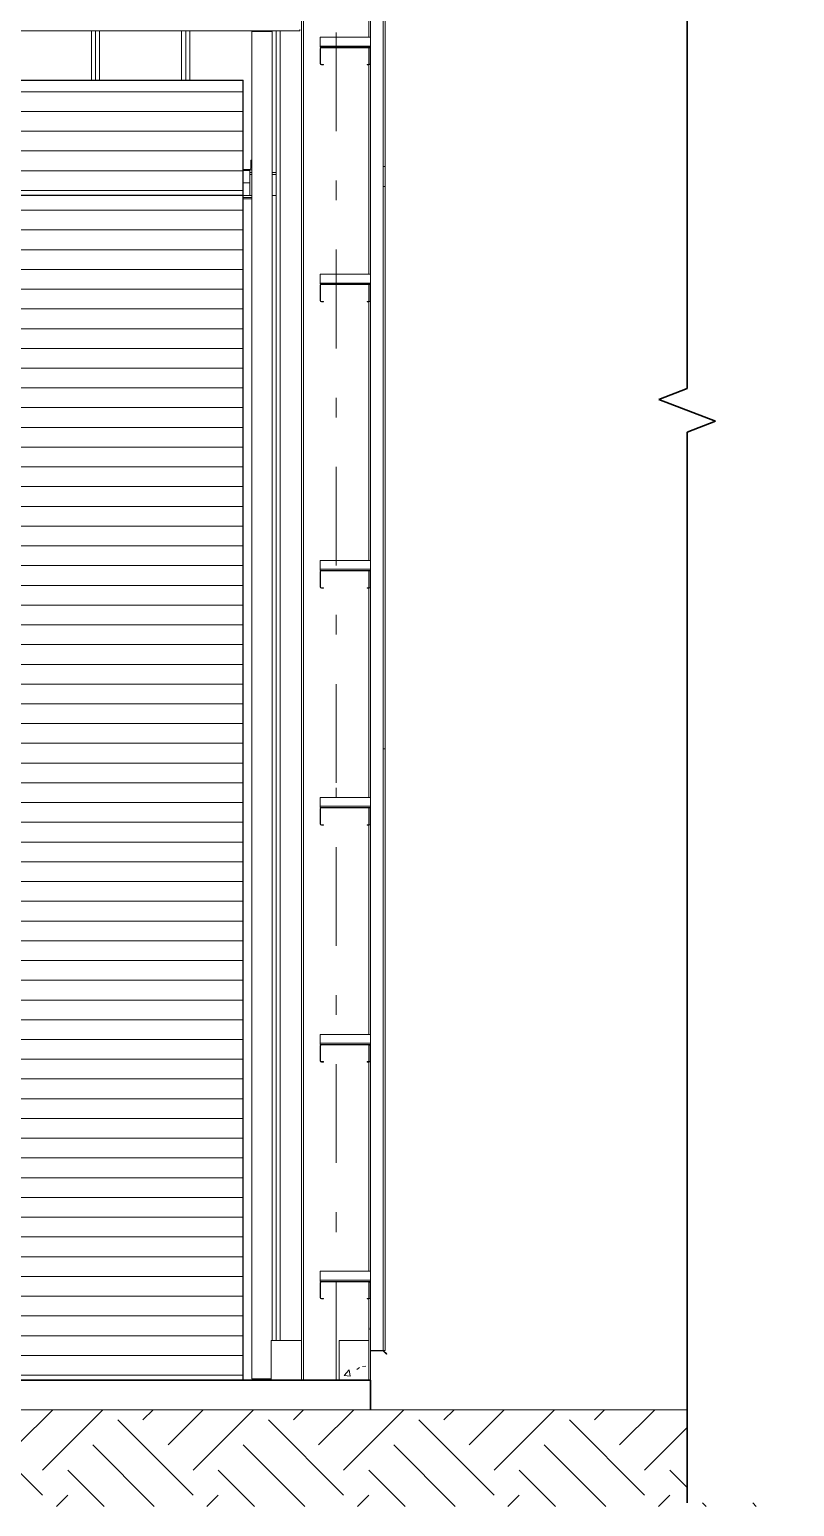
# Model space of a CAD drawing. Header units: metres. Extents: x -5.1 to 74.4, y -0.9 to 14.
# Drawn here: x 28.09 to 31.97, y -0.64 to 6.84 of the extents above; entities that cross this region are included whole.
import ezdxf

# ---------------------------------------------------------------- set-up
doc = ezdxf.new("R2010")
doc.units = ezdxf.units.M
doc.linetypes.add('Center', pattern=[2, 0.5, -0.25, 1, -0.25])
doc.linetypes.add('Dash dot', pattern=[1.05, 0.5, -0.25, 0.05, -0.25])
for name, color, linetype, lineweight in [('1', 7, 'Continuous', 18), ('2', 7, 'Continuous', 9), ('A LARGUEROS', 7, 'Continuous', 9), ('A LARGUEROS CORTES', 7, 'Continuous', 9), ('A-DETL-GENF', 7, 'Continuous', 18), ('A-EJES', 7, 'Continuous', 18), ('A-MURO', 7, 'Continuous', 25), ('A-MURO ASHURADO', 7, 'Continuous', 35), ('A-NIVELES LINEA_', 7, 'Continuous', 18), ('A-PISO', 7, 'Continuous', 18), ('A-PUERTAS', 7, 'Continuous', 25), ('G-IMPT', 7, 'Continuous', 18), ('GMI-COLUMNAS', 7, 'Continuous', 18)]:
    doc.layers.add(name, color=color, linetype=linetype, lineweight=lineweight)
pattern_1 = [(0, (32.721, -0.075), (0, 0.1), [])]

# ---------------------------------------------------------------- blocks, each defined once
blk = doc.blocks.new('ESQUINERO_EXTERIOR_90__CAL24_MUROS_GMI_P026CHP001 - ESQUINERO EXTERIOR 90_-1491069-CORTE TRANSVERSAL 2-2_')
at = {"layer": '1', "lineweight": 5}
for p, q in [((10.3149, 3.198), (10.3252, 3.198)), ((10.3252, 0.15), (10.3252, 3.198)), ((10.3252, 0.15), (10.3159, 0.15))]:
    blk.add_line(p, q, dxfattribs=at)
blk = doc.blocks.new('ESQUINERO_EXTERIOR_90__CAL24_MUROS_GMI_P026CHP001 - ESQUINERO EXTERIOR 90_-V30-CORTE TRANSVERSAL 2-2_')
at = {"layer": '1', "lineweight": 5}
for q in [(10.3252, 8.994), (10.3149, 6.046)]:
    blk.add_line((10.3252, 6.046), q, dxfattribs=at)
blk = doc.blocks.new('ESQUINERO_EXTERIOR_90__CAL24_MUROS_GMI_P026CHP001 - ESQUINERO EXTERIOR 90_-V31-CORTE TRANSVERSAL 2-2_')
at = {"layer": '1', "lineweight": 5}
for p in [(10.3149, 6.146), (10.3252, 3.198)]:
    blk.add_line(p, (10.3252, 6.146), dxfattribs=at)
blk = doc.blocks.new('IR - W14X22-1578681-CORTE TRANSVERSAL 2-2_')
at = {"layer": 'GMI-COLUMNAS'}
for p, q in [((9.9029, 9.8278), (9.9029, 0)), ((9.9114, 9.8278), (9.9114, 0)), ((10.2423, 7.8611), (10.2423, 6.801)), ((10.2423, 6.7481), (10.2423, 6.663)), ((10.2423, 6.6611), (10.2423, 5.601)), ((10.2423, 5.5481), (10.2423, 5.463)), ((10.2423, 5.4611), (10.2423, 4.151)), ((10.2423, 4.0981), (10.2423, 4.013)), ((10.2423, 4.0111), (10.2423, 2.951)), ((10.2423, 2.8981), (10.2423, 2.813)), ((10.2423, 2.8111), (10.2423, 1.751)), ((10.2423, 1.6981), (10.2423, 1.613)), ((10.2423, 1.6111), (10.2423, 0.551)), ((10.2423, 0.4981), (10.2423, 0.413)), ((10.2423, 0.4111), (10.2423, 0.2)), ((10.2509, 0.149), (10.2509, 0))]:
    blk.add_line(p, q, dxfattribs=at)
blk = doc.blocks.new('MoldurasCal24-Muros-GMI-P026TLK011-Laminación - GOTERO CON PENDIENTE-1572121-CORTE TRANSVERSAL 2-2_')
at = {"layer": '1', "lineweight": 5}
for p, q in [((9.6509, 6.1164), (9.6409, 6.1164)), ((9.6409, 6.1064), (9.6509, 6.1064)), ((9.7731, 6.1164), (9.7529, 6.1164)), ((9.7529, 6.1064), (9.7731, 6.1064)), ((9.7731, 6.1164), (9.7731, 6.1064)), ((9.7731, 6.1064), (9.7731, 6)), ((9.6068, 5.9897), (9.6509, 5.9897)), ((9.6068, 5.989), (9.6509, 5.989)), ((9.7533, 6), (9.7731, 6)), ((9.6068, 5.9819), (9.6509, 5.9819))]:
    blk.add_line(p, q, dxfattribs=at)
blk = doc.blocks.new('MontenC-Calibre14-GMI 1 - MONTEN _C_ 10_ CAL14 CON CLIPS A COLUMNA-1582845-CORTE TRANSVERSAL 2-2_')
at = {"layer": 'A LARGUEROS', "color": 8, "lineweight": 5, "true_color": 0x808080}
for p in [(0.1839, 6.8342), (9.8929, 6.8401)]:
    blk.add_line(p, (9.8929, 6.8342), dxfattribs=at)
blk = doc.blocks.new('Lamina_Laminación_KR18 - Lamina_Laminación_KR18-1564525-CORTE TRANSVERSAL 2-2_')
at = {"layer": 'G-IMPT', "color": 254, "lineweight": 5, "true_color": 0xe5e5e5}
for p, q in [((10.2509, 0.1443), (10.2509, 0.1443)), ((10.2509, 0.1443), (10.2509, 0.1443)), ((10.2509, 0.1443), (10.2509, 0.1443)), ((10.2509, 0.1443), (10.2509, 0.1442)), ((10.2509, 0.1442), (10.2509, 0.1443)), ((10.2509, 0.1442), (10.2509, 0.1442)), ((10.2509, 0.1442), (10.2509, 0.1442)), ((10.2509, 0.1442), (10.2509, 0.1442)), ((10.2509, 0.1442), (10.2509, 0.1442)), ((10.2509, 0.1442), (10.2509, 0.1442)), ((10.2509, 0.1442), (10.2509, 0.1442)), ((10.2509, 0.1442), (10.2509, 0.1442)), ((10.2509, 0.1442), (10.2509, 0.1442)), ((10.2509, 0.1442), (10.2509, 0.1442))]:
    blk.add_line(p, q, dxfattribs=at)
at = {"layer": 'G-IMPT', "color": 254, "lineweight": 5, "true_color": 0xe5e5e5, "flags": 128}
for points in [[(10.2509, 0.1442), (10.2509, 0.1443), (10.2509, 0.1442)], [(10.2509, 0.1442), (10.2509, 0.1442), (10.2509, 0.1443)], [(10.2509, 0.1443), (10.2509, 0.1442), (10.2509, 0.1442)], [(10.2509, 0.1442), (10.2509, 0.1443), (10.2509, 0.1443)], [(10.2509, 0.1443), (10.2509, 0.1442), (10.2509, 0.1442), (10.2509, 0.1442)], [(10.2509, 0.1443), (10.2509, 0.1443), (10.2509, 0.1443), (10.2509, 0.1443), (10.2509, 0.1442), (10.2509, 0.1443), (10.2509, 0.1443)], [(10.2509, 0.1442), (10.2509, 0.1442), (10.2509, 0.1442)]]:
    blk.add_lwpolyline(points, dxfattribs=at)
blk = doc.blocks.new('Lamina_Laminación_KR18 - Lamina_Laminación_KR18-1564527-CORTE TRANSVERSAL 2-2_')
at = {"layer": 'G-IMPT', "color": 254, "lineweight": 5, "true_color": 0xe5e5e5}
for p, q in [((10.2509, 0.1443), (10.2509, 0.1443)), ((10.2509, 0.1443), (10.2509, 0.1443)), ((10.2509, 0.1443), (10.2509, 0.1443)), ((10.2509, 0.1443), (10.2509, 0.1442)), ((10.2509, 0.1442), (10.2509, 0.1443)), ((10.2509, 0.1442), (10.2509, 0.1442)), ((10.2509, 0.1442), (10.2509, 0.1442)), ((10.2509, 0.1442), (10.2509, 0.1442)), ((10.2509, 0.1442), (10.2509, 0.1442)), ((10.2509, 0.1442), (10.2509, 0.1442)), ((10.2509, 0.1442), (10.2509, 0.1442)), ((10.2509, 0.1442), (10.2509, 0.1442)), ((10.2509, 0.1442), (10.2509, 0.1442)), ((10.2509, 0.1442), (10.2509, 0.1442))]:
    blk.add_line(p, q, dxfattribs=at)
at = {"layer": 'G-IMPT', "color": 254, "lineweight": 5, "true_color": 0xe5e5e5, "flags": 128}
for points in [[(10.2509, 0.1442), (10.2509, 0.1443), (10.2509, 0.1442)], [(10.2509, 0.1442), (10.2509, 0.1442), (10.2509, 0.1443)], [(10.2509, 0.1443), (10.2509, 0.1442), (10.2509, 0.1442)], [(10.2509, 0.1442), (10.2509, 0.1443), (10.2509, 0.1443)], [(10.2509, 0.1443), (10.2509, 0.1442), (10.2509, 0.1442), (10.2509, 0.1442)], [(10.2509, 0.1443), (10.2509, 0.1443), (10.2509, 0.1443), (10.2509, 0.1443), (10.2509, 0.1442), (10.2509, 0.1443), (10.2509, 0.1443)], [(10.2509, 0.1442), (10.2509, 0.1442), (10.2509, 0.1442)]]:
    blk.add_lwpolyline(points, dxfattribs=at)
blk = doc.blocks.new('MontenC-Calibre14-GMI 1 - MONTEN _C_ 10_ CAL14 CON CLIPS A COLUMNA-1581828-CORTE TRANSVERSAL 2-2_')
at = {"layer": '2', "color": 8, "lineweight": 5, "true_color": 0x808080}
for p, q in [((9.9969, 0.5102), (9.9969, 0.551)), ((10.2509, 0.551), (9.9969, 0.551)), ((9.9969, 0.5064), (9.9969, 0.5102)), ((9.9969, 0.5), (9.9969, 0.5064)), ((10.2509, 0.5064), (9.9969, 0.5064)), ((10.0028, 0.5), (9.9969, 0.5)), ((10.2509, 0.5), (10.245, 0.5))]:
    blk.add_line(p, q, dxfattribs=at)
at = {"layer": 'A LARGUEROS CORTES', "color": 8, "lineweight": 5, "true_color": 0x808080}
for p, q in [((9.9969, 0.4941), (9.9969, 0.417)), ((9.9988, 0.417), (9.9988, 0.4941)), ((10.245, 0.5), (10.0028, 0.5)), ((10.0028, 0.4981), (10.245, 0.4981)), ((10.249, 0.4941), (10.249, 0.417)), ((10.2509, 0.417), (10.2509, 0.4941)), ((10.0129, 0.413), (10.0028, 0.413)), ((10.0028, 0.4111), (10.0129, 0.4111)), ((10.0129, 0.4111), (10.0129, 0.413)), ((10.245, 0.413), (10.2349, 0.413)), ((10.2349, 0.413), (10.2349, 0.4111)), ((10.2349, 0.4111), (10.245, 0.4111))]:
    blk.add_line(p, q, dxfattribs=at)
for centre, radius, start, end in [((10.0028, 0.4941), 0.0059, 90, 180), ((10.0028, 0.4941), 0.004, 90, 180), ((10.245, 0.4941), 0.0059, 360, 90), ((10.245, 0.4941), 0.004, 360, 90), ((10.0028, 0.417), 0.0059, 180, 270), ((10.0028, 0.417), 0.004, 180, 270), ((10.245, 0.417), 0.0059, 270, 360), ((10.245, 0.417), 0.004, 270, 360)]:
    blk.add_arc(centre, radius, start, end, dxfattribs=at)
blk = doc.blocks.new('MoldurasCal24-Muros-GMI-P026TLK011-Laminación - GOTERO CON PENDIENTE-1501409-CORTE TRANSVERSAL 2-2_')
at = {"layer": '1'}
for p, q in [((10.2499, 0.2654), (10.2499, 0.2554)), ((10.2519, 0.2654), (10.2499, 0.2654)), ((10.2499, 0.2554), (10.2509, 0.2554)), ((10.2509, 0.2554), (10.2509, 0.149)), ((10.2519, 0.15), (10.2519, 0.2654)), ((10.3159, 0.15), (10.2519, 0.15)), ((10.3335, 0.1323), (10.3159, 0.15)), ((10.2509, 0.149), (10.3154, 0.149)), ((10.3154, 0.149), (10.3258, 0.1387)), ((10.3258, 0.1387), (10.325, 0.138)), ((10.325, 0.138), (10.3321, 0.1309)), ((10.3321, 0.1309), (10.3335, 0.1323))]:
    blk.add_line(p, q, dxfattribs=at)
blk = doc.blocks.new('PosteHSS-SecciónEstructuralHueca - HSS101_6X101_6X6_4-1583114-CORTE TRANSVERSAL 2-2_')
at = {"layer": 'GMI-COLUMNAS'}
for p, q in [((9.6509, 6.83), (9.6509, 6.178)), ((9.6509, 6.83), (9.6627, 6.83)), ((9.741, 6.83), (9.6627, 6.83)), ((9.741, 6.83), (9.7529, 6.83)), ((9.7529, 0.2), (9.7529, 6.83)), ((9.6509, 6.1353), (9.6509, 0.0064)), ((9.6509, 0.0064), (9.6627, 0.0064)), ((9.741, 0.0064), (9.6627, 0.0064)), ((9.741, 0.0064), (9.748, 0.0064))]:
    blk.add_line(p, q, dxfattribs=at)
blk = doc.blocks.new('CortinaMetalicas-Mod3100-Intrajanus - CORTINA METALICA-1601894-CORTE TRANSVERSAL 2-2_')
at = {"layer": 'A-PUERTAS', "lineweight": 18}
h = blk.add_hatch(dxfattribs=at)
h.set_pattern_fill('FP_2', color=256, style=0, pattern_type=2)
h.set_pattern_definition(pattern_1)
h.paths.add_polyline_path([(7.0937, 6), (9.6068, 6), (9.6068, 6.5842), (4.696, 6.5842), (4.696, 6.0009), (5.0445, 6.0546), (5.3989, 6), (7.0364, 6)])
h = blk.add_hatch(dxfattribs=at)
h.set_pattern_fill('FP_2', color=256, style=0, pattern_type=2)
h.set_pattern_definition(pattern_1)
h.paths.add_polyline_path([(8.8123, 0), (9.6068, 0), (9.6068, 6), (5.3989, 6), (5.6516, 5.961), (6.165, 5.6919), (6.5562, 5.289), (6.8277, 4.8675), (6.9755, 4.3501), (7.0083, 3.9733), (6.8983, 3.359), (6.6406, 2.7449), (6.1995, 2.2825), (5.6516, 1.9856), (5.0445, 1.8833), (4.696, 1.9421), (4.696, 1), (6.1621, 1), (6.1621, 0), (7.2175, 0), (7.2175, 2.25), (7.2113, 2.25), (7.2113, 2.8), (7.2608, 2.8), (7.2608, 2.25), (8.3732, 2.25), (8.3732, 2.8), (8.4227, 2.8), (8.4227, 2.25), (8.4165, 2.25), (8.4165, 1.2675), (8.444, 1.2675), (8.444, 1.26), (8.4165, 1.26), (8.4165, 0), (8.5832, 0)])
h.paths.add_polyline_path([(8.3794, 0), (8.3794, 0.4386), (8.2534, 0.4386), (8.2534, 0), (8.354, 0)])
h.paths.add_polyline_path([(7.2546, 0), (7.6134, 0), (7.6134, 0.4386), (7.2546, 0.4386), (7.2546, 0.1767)])
h.paths.add_polyline_path([(7.3229, 0.4758), (7.6134, 0.4758), (7.6134, 1), (7.6696, 1), (7.6821, 1.13), (7.6826, 1.15), (7.6914, 1.15), (7.6912, 1.1935), (7.6813, 1.2134), (7.6649, 1.2291), (7.6435, 1.2383), (7.6214, 1.24), (7.5628, 1.2397), (7.5628, 1.2378), (7.5578, 1.2378), (7.5578, 1.23), (7.5764, 1.23), (7.5764, 1.205), (7.5755, 1.2047), (7.6099, 1.18), (7.6114, 1.18), (7.6114, 0.8), (7.4914, 0.8), (7.4914, 1.18), (7.4934, 1.1804), (7.5272, 1.205), (7.5264, 1.205), (7.5264, 1.23), (7.5449, 1.23), (7.5449, 1.26), (7.4228, 1.26), (7.4228, 1.2675), (7.5228, 1.2675), (7.5228, 1.2816), (7.4603, 1.3043), (7.4628, 1.3114), (7.5628, 1.275), (7.5628, 1.26), (7.5578, 1.26), (7.5578, 1.2522), (7.5628, 1.2522), (7.5628, 1.25), (7.6247, 1.2497), (7.6474, 1.2478), (7.6713, 1.2368), (7.69, 1.2183), (7.7014, 1.1935), (7.7014, 1.15), (7.7121, 1.15), (7.7121, 1.1298), (7.7256, 1), (7.7984, 1), (7.7984, 1.3128), (7.2546, 1.3128), (7.2546, 0.4758), (7.2656, 0.4758)])
h.paths.add_polyline_path([(8.2534, 0.4758), (8.3794, 0.4758), (8.3794, 1.26), (8.3219, 1.26), (8.3219, 1.23), (8.3404, 1.23), (8.3404, 1.205), (8.3396, 1.2047), (8.3739, 1.18), (8.3754, 1.18), (8.3754, 0.8), (8.2554, 0.8), (8.2554, 1.18), (8.2575, 1.1804), (8.2913, 1.205), (8.2904, 1.205), (8.2904, 1.23), (8.309, 1.23), (8.3089, 1.2378), (8.304, 1.2378), (8.304, 1.24), (8.2394, 1.2396), (8.2226, 1.2383), (8.2012, 1.2284), (8.1855, 1.2134), (8.1754, 1.1931), (8.1754, 1.15), (8.1847, 1.15), (8.1847, 1.1298), (8.1972, 1), (8.2534, 1), (8.2534, 0.585)])
h.paths.add_polyline_path([(8.1249, 1), (8.1412, 1), (8.1546, 1.13), (8.1552, 1.15), (8.1654, 1.15), (8.1657, 1.1952), (8.1767, 1.2183), (8.197, 1.2375), (8.2207, 1.2479), (8.2456, 1.25), (8.304, 1.2503), (8.304, 1.2522), (8.309, 1.2522), (8.309, 1.26), (8.304, 1.26), (8.304, 1.275), (8.3794, 1.3024), (8.3794, 2.187), (7.8356, 2.187), (7.8356, 1), (7.8734, 1), (7.8734, 1.18), (7.9084, 1.205), (7.9084, 1.23), (7.9259, 1.23), (7.9259, 1.26), (7.9209, 1.26), (7.9209, 1.3114), (7.9459, 1.3114), (7.9459, 1.26), (7.9408, 1.26), (7.9411, 1.23), (7.9584, 1.23), (7.9584, 1.205), (7.9934, 1.18), (7.9934, 1), (8.0103, 1)])
h.paths.add_polyline_path([(8.3794, 1.2675), (8.3794, 1.2945), (8.344, 1.2816), (8.344, 1.2675), (8.354, 1.2675)])
h.paths.add_polyline_path([(7.4947, 1.3499), (7.7984, 1.3499), (7.7984, 2.187), (7.2546, 2.187), (7.2546, 1.3499), (7.4628, 1.3499)])
h.paths.add_polyline_path([(7.4374, 2.2241), (8.3794, 2.2241), (8.3789, 2.2246), (7.2551, 2.2246), (7.2551, 2.2241), (7.3229, 2.2241)])
at = {"layer": 'A-PUERTAS'}
for p, q in [((4.696, 6.5842), (9.6068, 6.5842)), ((4.696, 6.5842), (4.696, 6.0009)), ((9.6068, 6), (9.6068, 6.5842)), ((9.6068, 6), (5.3989, 6)), ((9.6068, 0), (9.6068, 6)), ((4.696, 1.9421), (4.696, 1))]:
    blk.add_line(p, q, dxfattribs=at)
blk = doc.blocks.new('MontenDobleC-Caja-Calibre14-GMI 1 - MONTEN DBL _C_ 6_ CAL14 CON CLIPS A COLUMNA-1602160-CORTE TRANSVERSAL 2-2_')
at = {"layer": 'A LARGUEROS', "color": 8, "lineweight": 5, "true_color": 0x808080}
for p, q in [((4.696, 6.127), (4.6609, 6.127)), ((4.6609, 6.1211), (4.6609, 6.127)), ((4.6609, 6.1211), (4.6609, 6.0694)), ((4.6609, 6.0635), (4.6609, 6.0694)), ((4.6609, 6.0635), (4.696, 6.0635)), ((4.696, 6.0635), (4.6609, 6.0635)), ((4.6609, 6.0576), (4.6609, 6.0635)), ((4.6609, 6.0635), (4.696, 6.0635)), ((9.6409, 6.127), (9.6068, 6.127)), ((9.6068, 6.0635), (9.6409, 6.0635)), ((9.6409, 6.0635), (9.6068, 6.0635)), ((9.6068, 6.0635), (9.6409, 6.0635)), ((9.6409, 6.127), (9.6409, 6.1211)), ((9.6409, 6.0694), (9.6409, 6.1211)), ((9.6409, 6.0694), (9.6409, 6.0635)), ((9.6409, 6.0635), (9.6409, 6.0576)), ((4.6609, 6.0576), (4.6609, 6.0059)), ((4.6609, 6), (4.6609, 6.0059)), ((4.6609, 6), (4.6901, 6)), ((9.6068, 6), (9.6409, 6)), ((9.6409, 6.0059), (9.6409, 6.0576)), ((9.6409, 6.0059), (9.6409, 6))]:
    blk.add_line(p, q, dxfattribs=at)
blk = doc.blocks.new('CLIP-EstructuraMetálica-GMI-ANG - CLIP 6_ DE 76x152mm-1460494-CORTE TRANSVERSAL 2-2_')
at = {"layer": '2', "color": 8, "lineweight": 5, "true_color": 0x808080}
for p, q in [((9.6509, 6.178), (9.6461, 6.178)), ((9.6461, 6.178), (9.6461, 6.1372)), ((9.6509, 6.1353), (9.6509, 6.178)), ((9.6407, 6.1318), (9.6068, 6.1318)), ((9.6068, 6.127), (9.6426, 6.127))]:
    blk.add_line(p, q, dxfattribs=at)
for centre, radius in [((9.6407, 6.1372), 0.00543), ((9.6426, 6.1353), 0.00825)]:
    blk.add_arc(centre, radius, 270, 0, dxfattribs=at)
blk = doc.blocks.new('D_LINEA DE CORTE - D_LINEA DE CORTE-1574419-CORTE TRANSVERSAL 2-2_')
at = {"layer": 'A-DETL-GENF', "lineweight": 35}
for p, q in [((11.8544, 10.8247), (11.8544, 5.0215)), ((11.8544, 5.0215), (11.7107, 4.9664)), ((11.7107, 4.9664), (11.998, 4.856)), ((11.998, 4.856), (11.8544, 4.8008)), ((11.8544, 4.8008), (11.8544, -0.6219))]:
    blk.add_line(p, q, dxfattribs=at)

msp = doc.modelspace()

# ---------------------------------------------------------------- hatches: boundary and pattern name
at = {"layer": 'A-DETL-GENF', "lineweight": 9, "true_color": 0xc0c0c0}
h = msp.add_hatch(dxfattribs=at)
h.set_pattern_fill('FP_3', color=9, style=0, pattern_type=2)
h.set_pattern_definition([(45, (52.2894, 0.56), (0, 0.7620066), [0.53882, -0.53882]), (45, (52.4164, 0.433), (0, 0.7620066), [0.53882, -0.53882]), (45, (52.5434, 0.306), (0, 0.7620066), [0.53882, -0.53882]), (315, (52.6704, 0.306), (0.7620066, 0), [0.53882, -0.53882]), (315, (52.7974, 0.433), (0.7620066, 0), [0.53882, -0.53882]), (315, (52.9244, 0.56), (0.7620066, 0), [0.53882, -0.53882])])
h.paths.add_polyline_path([(30.2139, -0.6399), (31.9664, -0.6399), (31.9664, -0.6219), (31.4228, -0.6219), (31.4228, -0.15), (17.8523, -0.15), (17.8523, -0.3787), (17.5087, -0.3787), (17.5087, -0.6399), (29.7556, -0.6399)])
at = {"layer": 'A-MURO ASHURADO', "lineweight": 18}
h = msp.add_hatch(dxfattribs=at)
h.set_pattern_fill('FP_1', color=256, style=0, pattern_type=2)
h.set_pattern_definition([(50, (52.2894, -0.075), (0.364365, -0.031877), [0.0381, -0.4191]), (355, (52.2894, -0.075), (-0.0704845, 0.382117), [0.03048, -0.33528]), (100.451, (52.3194, -0.07766), (0.293886, 0.3502294), [0.03238, -0.35618]), (46.184, (52.2894, 0.0266), (0.542161, -0.084084), [0.05715, -0.62865]), (96.636, (52.3344, 0.0196), (0.474805, 0.494854), [0.04857, -0.53427]), (351.184, (52.2894, 0.0266), (0.47481, 0.494846), [0.04572, -0.50292]), (21, (52.3394, 0.0012), (0.3032265, -0.204528), [0.0381, -0.4191]), (326, (52.3394, 0.0012), (0.123607, 0.368379), [0.03048, -0.33528]), (71.451, (52.3654, -0.01584), (0.426833, 0.163839), [0.03238, -0.35618]), (37.5, (52.28941, -0.075), (0.0061807, 0.1691082), [0.01676, -0.31445, 0.01676, -0.3236, -0.33655]), (37.5, (52.28941, -0.075), (0.0061807, 0.1691082), [-0.67158, 0.01676, -0.31979]), (7.5, (52.28941, -0.075), (0.1336414, 0.2003578), [0.01676, -0.17729, 0.01676, -0.30683, -0.12827]), (7.5, (52.28941, -0.075), (0.1336414, 0.2003578), [-0.51765, 0.01676, -0.11151]), (327.5, (52.17541, -0.075), (0.2711816, -0.0114606), [0.01676, -0.11024, 0.01676, -0.37948, -0.52578]), (327.5, (52.17541, -0.075), (0.2711816, -0.0114606), [-0.52324, 0.01676, -0.50902]), (317.5, (52.12441, -0.075), (0.296258, 0.0508507), [0.01676, -0.14834, 0.01676, -0.24638, -0.37338]), (317.5, (52.12441, -0.075), (0.296258, 0.0508507), [-0.42824, 0.01676, -0.35662])])
h.paths.add_polyline_path([(29.6983, 0), (29.8108, 0), (29.8108, 0.2), (29.6608, 0.2), (29.6608, 0)])

# ---------------------------------------------------------------- linework, layer by layer
at = {"layer": '1'}
for p, q in [((29.8193, 10.1082), (29.8193, 0.15)), ((29.8833, 0.15), (29.8833, 10.1082)), ((29.8193, 0.15), (29.8833, 0.15)), ((31.4228, -0.15), (17.8523, -0.15))]:
    msp.add_line(p, q, dxfattribs=at)
at = {"layer": '1', "color": 254, "lineweight": 5, "true_color": 0xe5e5e5}
for p, q in [((28.4064, 6.8342), (28.4064, 6.5842)), ((28.4271, 6.5842), (28.4271, 6.8342)), ((28.4271, 6.8342), (28.4271, 6.5842)), ((28.4478, 6.8342), (28.4478, 6.5842)), ((28.8636, 6.8342), (28.8636, 6.5842)), ((28.8843, 6.5842), (28.8843, 6.8342)), ((28.8843, 6.8342), (28.8843, 6.5842)), ((28.905, 6.8342), (28.905, 6.5842)), ((29.3208, 6.8342), (29.3208, 6.83)), ((29.3415, 6.8342), (29.3415, 6.1164)), ((29.3415, 6.1164), (29.3415, 6.8342)), ((29.3622, 6.8342), (29.3622, 0.2)), ((29.2093, 6), (29.2193, 6)), ((29.3415, 6), (29.3415, 0.2)), ((29.3415, 0.2), (29.3415, 6))]:
    msp.add_line(p, q, dxfattribs=at)
at = {"layer": 'A-EJES', "color": 253, "linetype": 'Dash dot', "true_color": 0xaaaaaa}
for p, q in [((29.6453, 3.0254), (29.6453, 13.0634)), ((29.6453, 0), (29.6453, 3))]:
    msp.add_line(p, q, dxfattribs=at)
at = {"layer": 'A-MURO', "color": 9, "lineweight": 5, "true_color": 0xc0c0c0}
for p, q in [((29.4713, 0.2), (29.3163, 0.2)), ((29.3163, 0.2), (29.3163, 0))]:
    msp.add_line(p, q, dxfattribs=at)
at = {"layer": 'A-MURO', "lineweight": 18}
for p, q in [((29.6608, 0.2), (29.6608, 0)), ((29.8108, 0.2), (29.6608, 0.2)), ((29.8108, 0), (29.8108, 0.2))]:
    msp.add_line(p, q, dxfattribs=at)
at = {"layer": 'A-NIVELES LINEA_', "linetype": 'Center'}
msp.add_line((15.43, 0), (29.7687, 0), dxfattribs=at)
at = {"layer": 'A-PISO', "lineweight": 35}
for p, q in [((29.8193, 0), (19.3944, 0)), ((29.8193, -0.15), (29.8193, 0))]:
    msp.add_line(p, q, dxfattribs=at)

# ---------------------------------------------------------------- block references
at = {"layer": '1', "lineweight": 5}
for name in ['ESQUINERO_EXTERIOR_90__CAL24_MUROS_GMI_P026CHP001 - ESQUINERO EXTERIOR 90_-V30-CORTE TRANSVERSAL 2-2_', 'ESQUINERO_EXTERIOR_90__CAL24_MUROS_GMI_P026CHP001 - ESQUINERO EXTERIOR 90_-V31-CORTE TRANSVERSAL 2-2_', 'MoldurasCal24-Muros-GMI-P026TLK011-Laminación - GOTERO CON PENDIENTE-1572121-CORTE TRANSVERSAL 2-2_', 'ESQUINERO_EXTERIOR_90__CAL24_MUROS_GMI_P026CHP001 - ESQUINERO EXTERIOR 90_-1491069-CORTE TRANSVERSAL 2-2_', 'MoldurasCal24-Muros-GMI-P026TLK011-Laminación - GOTERO CON PENDIENTE-1501409-CORTE TRANSVERSAL 2-2_']:
    msp.add_blockref(name, (19.5684, 0), dxfattribs=at)
at = {"layer": '2', "color": 8, "lineweight": 5, "true_color": 0x808080}
msp.add_blockref('CLIP-EstructuraMetálica-GMI-ANG - CLIP 6_ DE 76x152mm-1460494-CORTE TRANSVERSAL 2-2_', (19.5684, 0), dxfattribs=at)
at = {"layer": 'A LARGUEROS', "color": 8, "lineweight": 5, "true_color": 0x808080}
for name, p in [('MontenC-Calibre14-GMI 1 - MONTEN _C_ 10_ CAL14 CON CLIPS A COLUMNA-1582845-CORTE TRANSVERSAL 2-2_', (19.5684, 0)), ('MontenC-Calibre14-GMI 1 - MONTEN _C_ 10_ CAL14 CON CLIPS A COLUMNA-1581828-CORTE TRANSVERSAL 2-2_', (19.5684, 6.25)), ('MontenDobleC-Caja-Calibre14-GMI 1 - MONTEN DBL _C_ 6_ CAL14 CON CLIPS A COLUMNA-1602160-CORTE TRANSVERSAL 2-2_', (19.5684, 0)), ('MontenC-Calibre14-GMI 1 - MONTEN _C_ 10_ CAL14 CON CLIPS A COLUMNA-1581828-CORTE TRANSVERSAL 2-2_', (19.5684, 5.05)), ('MontenC-Calibre14-GMI 1 - MONTEN _C_ 10_ CAL14 CON CLIPS A COLUMNA-1581828-CORTE TRANSVERSAL 2-2_', (19.5684, 3.6)), ('MontenC-Calibre14-GMI 1 - MONTEN _C_ 10_ CAL14 CON CLIPS A COLUMNA-1581828-CORTE TRANSVERSAL 2-2_', (19.5684, 2.4)), ('MontenC-Calibre14-GMI 1 - MONTEN _C_ 10_ CAL14 CON CLIPS A COLUMNA-1581828-CORTE TRANSVERSAL 2-2_', (19.5684, 1.2)), ('MontenC-Calibre14-GMI 1 - MONTEN _C_ 10_ CAL14 CON CLIPS A COLUMNA-1581828-CORTE TRANSVERSAL 2-2_', (19.5684, 0))]:
    msp.add_blockref(name, p, dxfattribs=at)
at = {"layer": 'A-DETL-GENF', "lineweight": 35}
msp.add_blockref('D_LINEA DE CORTE - D_LINEA DE CORTE-1574419-CORTE TRANSVERSAL 2-2_', (19.5684, 0), dxfattribs=at)
at = {"layer": 'A-PUERTAS'}
msp.add_blockref('CortinaMetalicas-Mod3100-Intrajanus - CORTINA METALICA-1601894-CORTE TRANSVERSAL 2-2_', (19.5684, 0), dxfattribs=at)
at = {"layer": 'G-IMPT', "color": 254, "lineweight": 5, "true_color": 0xe5e5e5}
for name in ['Lamina_Laminación_KR18 - Lamina_Laminación_KR18-1564525-CORTE TRANSVERSAL 2-2_', 'Lamina_Laminación_KR18 - Lamina_Laminación_KR18-1564525-CORTE TRANSVERSAL 2-2_', 'Lamina_Laminación_KR18 - Lamina_Laminación_KR18-1564527-CORTE TRANSVERSAL 2-2_', 'Lamina_Laminación_KR18 - Lamina_Laminación_KR18-1564527-CORTE TRANSVERSAL 2-2_', 'Lamina_Laminación_KR18 - Lamina_Laminación_KR18-1564527-CORTE TRANSVERSAL 2-2_', 'Lamina_Laminación_KR18 - Lamina_Laminación_KR18-1564527-CORTE TRANSVERSAL 2-2_', 'Lamina_Laminación_KR18 - Lamina_Laminación_KR18-1564527-CORTE TRANSVERSAL 2-2_', 'Lamina_Laminación_KR18 - Lamina_Laminación_KR18-1564527-CORTE TRANSVERSAL 2-2_']:
    msp.add_blockref(name, (19.5684, 0), dxfattribs=at)
at = {"layer": 'GMI-COLUMNAS'}
for name in ['IR - W14X22-1578681-CORTE TRANSVERSAL 2-2_', 'PosteHSS-SecciónEstructuralHueca - HSS101_6X101_6X6_4-1583114-CORTE TRANSVERSAL 2-2_']:
    msp.add_blockref(name, (19.5684, 0), dxfattribs=at)

doc.saveas('drawing.dxf')
